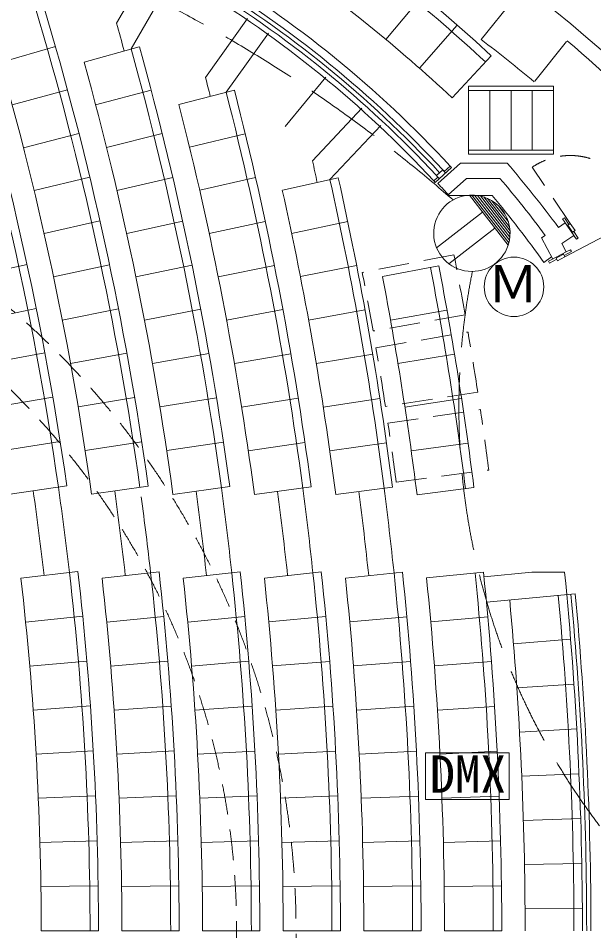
# Model space of a CAD drawing. Units: millimetres, scale not verified. Extents: x -50538 to 33462, y -30616 to 28184.
# Drawn here: x -8941 to -2162, y -1873 to 8869 of the extents above; entities that cross this region are included whole.
import ezdxf
from ezdxf.enums import TextEntityAlignment as Align

# ---------------------------------------------------------------- set-up
doc = ezdxf.new("R2010")
doc.units = ezdxf.units.MM
doc.header["$LTSCALE"] = 300
doc.linetypes.add('DASHED1', pattern=[1.8, 1.2, -0.6])
doc.linetypes.add('DASHED3', pattern=[4, 3, -1])
for name, color, linetype, lineweight in [('1-0_130', 7, 'Continuous', 9), ('8-1', 7, 'Continuous', 9), ('8-2', 7, 'Continuous', 9), ('9-2_舞台照明', 3, 'Continuous', 9), ('9-3_舞台音響', 3, 'Continuous', 9)]:
    doc.layers.add(name, color=color, linetype=linetype, lineweight=lineweight)
doc.styles.add('ＭＳ ゴシック', font='')
doc.styles.get('ＭＳ ゴシック').set_extended_font_data('MS Gothic')

msp = doc.modelspace()

# ---------------------------------------------------------------- linework, layer by layer
at = {"layer": '1-0_130'}
for p, q in [((-7782.9, 8810.7), (-7359.7, 9548.2)), ((-7097.8, 9401.8), (-7611.3, 8507.1)), ((-4611.2, 8619.2), (-4178.7, 9138.5)), ((-3488.9, 8616.9), (-3109.1, 9094.5)), ((-6239.6, 8863.8), (-6735.8, 8171.7)), ((-3769.9, 8788.6), (-4216.2, 8281.1)), ((-6492, 7996.9), (-5993.7, 8691.8)), ((-2856.5, 8126.8), (-2482.9, 8596.7)), ((-8502, 8534.2), (-9151.1, 8349.2)), ((-7515, 8533.8), (-8165.4, 8353.3)), ((-3830.3, 7932.5), (-3370.6, 8427.8)), ((-5795.6, 7594.7), (-5319.7, 8174.4)), ((-8360.4, 8024.1), (-9012, 7848.1)), ((-7376.9, 8023), (-8029.7, 7851.3)), ((-6395.1, 8021.7), (-7049, 7854.2)), ((-3636.6, 8017.6), (-2636.6, 8017.6)), ((-3386.6, 8017.6), (-3386.6, 7317.6)), ((-3136.6, 7317.6), (-3136.6, 8017.6)), ((-2886.6, 8017.6), (-2886.6, 7317.6)), ((-4893.3, 7808.6), (-5475.1, 7188.6)), ((-5269.3, 6969.5), (-4672.2, 7605.8)), ((-8879.9, 7345.1), (-8225.9, 7512)), ((-7900.9, 7347.5), (-7245.8, 7510.3)), ((-6923.2, 7349.6), (-6267.2, 7508.5)), ((-3636.6, 7317.6), (-2636.6, 7317.6)), ((-3836.3, 7110.7), (-4029.1, 6936.2)), ((-3732.6, 7164), (-3997.6, 6924.2)), ((-3923.7, 7065.3), (-3853.3, 7129)), ((-3183.9, 7164), (-3732.6, 7164)), ((-8754.9, 6840.4), (-8098.6, 6998.2)), ((-7778.9, 6842), (-7121.7, 6995.9)), ((-6804.2, 6843.4), (-6146.1, 6993.6)), ((-5830.6, 6844.6), (-5171.7, 6991.2)), ((-4014.9, 7016.5), (-3940.7, 7083.6)), ((-3360, 6784), (-3870.7, 6784)), ((-7978.4, 6482.6), (-8636.9, 6334)), ((-7004.5, 6479.9), (-7663.8, 6334.9)), ((-6031.8, 6477.1), (-6691.9, 6335.7)), ((-5060.2, 6474.4), (-5720.9, 6336.3)), ((-2578.3, 6406), (-2498.2, 6460.5)), ((-2505.3, 6470.9), (-2392.7, 6305.6)), ((-2478, 6122.8), (-2438.2, 6143.8)), ((-2659.2, 6059.2), (-2748.7, 5995)), ((-2478, 6122.8), (-2655, 6029.7)), ((-8837.7, 5968.5), (-9497.3, 5825.4)), ((-7865.5, 5965.4), (-8525.9, 5825.9)), ((-6894.4, 5962.3), (-7555.6, 5826.3)), ((-5924.4, 5959.2), (-6586.3, 5826.5)), ((-4955.4, 5956.1), (-5617.8, 5826.6)), ((-4650.3, 5826.6), (-3987.2, 5953.1)), ((-9390.8, 5316.5), (-8729.1, 5450.1)), ((-8422.1, 5316.4), (-7759.7, 5446.6)), ((-7454.3, 5316.3), (-6791.4, 5443.2)), ((-6487.4, 5316), (-5823.9, 5439.9)), ((-5521.3, 5315.6), (-4857.3, 5436.6)), ((-4556, 5315.2), (-3891.4, 5433.4)), ((-9291.5, 4806), (-8628, 4930.2)), ((-8325.3, 4805.5), (-7661.2, 4926.5)), ((-7360, 4804.9), (-6695.3, 4922.9)), ((-6395.4, 4804.2), (-5730.2, 4919.3)), ((-5431.5, 4803.5), (-4765.9, 4915.8)), ((-3802.2, 4912.4), (-4468.2, 4802.7)), ((-8534.3, 4408.9), (-9199.5, 4294.2)), ((-7570, 4405), (-8235.7, 4293.3)), ((-6606.4, 4401.2), (-7272.6, 4292.3)), ((-5643.5, 4397.5), (-6310.1, 4291.2)), ((-4681.2, 4393.9), (-5348.2, 4290.2)), ((-4386.9, 4289), (-3719.5, 4390.4)), ((-9114.8, 3781.2), (-8448, 3886.3)), ((-8153.2, 3779.9), (-7486, 3882.3)), ((-7192.1, 3778.5), (-6524.6, 3878.4)), ((-6231.6, 3777.2), (-5563.7, 3874.6)), ((-5271.6, 3775.8), (-4603.3, 3870.9)), ((-3643.5, 3867.3), (-4312.1, 3774.5)), ((-8369.3, 3362.6), (-9037.5, 3267)), ((-7409.3, 3358.5), (-8077.8, 3265.4)), ((-6449.8, 3354.6), (-7118.7, 3263.8)), ((-5490.8, 3350.7), (-6160, 3262.2)), ((-4532.2, 3347), (-5201.7, 3260.6)), ((-3574.1, 3343.4), (-4243.8, 3259)), ((-8239.2, 2354.9), (-8909.8, 2277.6)), ((-7282.9, 2353.4), (-7953.7, 2278.1)), ((-6326.9, 2351.9), (-6997.9, 2278.5)), ((-5371.2, 2350.5), (-6042.4, 2278.9)), ((-4415.8, 2349.2), (-5087.2, 2279.2)), ((-3460.7, 2348), (-4132.2, 2279.6)), ((-3426.3, 1995.6), (-2380.8, 2093.1)), ((-8853.9, 1760.6), (-8182.3, 1828.3)), ((-7899.3, 1760.9), (-7227.5, 1826.9)), ((-6944.9, 1761.2), (-6272.9, 1825.5)), ((-5990.7, 1761.5), (-5318.6, 1824.2)), ((-5036.6, 1761.7), (-4364.4, 1823)), ((-4082.8, 1761.9), (-3410.5, 1821.8)), ((-2434.6, 1557.4), (-3107.4, 1503.1)), ((-8133, 1300.9), (-8805.5, 1242.9)), ((-7179.5, 1299.6), (-7852.1, 1243.1)), ((-6226.1, 1298.4), (-6898.8, 1243.2)), ((-5272.9, 1297.3), (-5945.7, 1243.4)), ((-4319.8, 1296.1), (-4992.8, 1243.6)), ((-3366.9, 1295.1), (-4040, 1243.7)), ((-3068.7, 984.5), (-2395.3, 1030.5)), ((-8764.5, 724.5), (-8091.2, 772.9)), ((-7812.1, 724.6), (-7138.8, 771.8)), ((-6859.8, 724.7), (-6186.4, 770.7)), ((-5907.7, 724.8), (-5234.2, 769.7)), ((-4955.6, 724.9), (-4282.1, 768.8)), ((-4003.7, 725), (-3330, 767.8)), ((-2362.5, 503.2), (-3036.5, 465.5)), ((-8057, 244.4), (-8730.9, 205.6)), ((-7105.4, 243.5), (-7779.4, 205.6)), ((-6153.9, 242.6), (-6827.9, 205.7)), ((-5202.5, 241.7), (-5876.5, 205.7)), ((-4251.1, 240.9), (-4925.2, 205.8)), ((-3299.8, 240.2), (-3973.9, 205.8)), ((-3010.6, -53.9), (-2336.3, -24.5)), ((-8704.7, -313.8), (-8030.3, -284.6)), ((-7753.8, -313.7), (-7079.4, -285.3)), ((-6803, -313.7), (-6128.6, -286)), ((-5852.2, -313.7), (-5177.8, -286.6)), ((-4901.5, -313.7), (-4227, -287.3)), ((-3950.8, -313.7), (-3276.3, -287.8)), ((-2991.2, -573.5), (-2316.5, -552.4)), ((-8685.9, -833.4), (-8011.2, -813.9)), ((-7735.5, -833.4), (-7060.8, -814.4)), ((-6785.2, -833.4), (-6110.4, -814.8)), ((-5834.8, -833.4), (-5160.1, -815.3)), ((-4884.5, -833.4), (-4209.7, -815.7)), ((-3934.2, -833.4), (-3259.4, -816.1)), ((-2303.3, -1080.6), (-2978.2, -1093.3)), ((-7999.7, -1343.4), (-8674.6, -1353.3)), ((-7049.6, -1343.7), (-7724.5, -1353.3)), ((-6099.5, -1343.9), (-6774.4, -1353.3)), ((-5149.4, -1344.1), (-5824.3, -1353.3)), ((-4199.3, -1344.3), (-4874.2, -1353.3)), ((-3249.2, -1344.5), (-3924.1, -1353.3)), ((-2971.6, -1613.3), (-2296.6, -1608.9)), ((-8670.7, -1873.3), (-7995.7, -1873.3)), ((-7720.7, -1873.3), (-7045.7, -1873.3)), ((-6770.7, -1873.3), (-6095.7, -1873.3)), ((-5820.7, -1873.3), (-5145.7, -1873.3)), ((-4870.7, -1873.3), (-4195.7, -1873.3)), ((-3920.7, -1873.3), (-3245.7, -1873.3))]:
    msp.add_line(p, q, dxfattribs=at)
at = {"layer": '1-0_130', "linetype": 'DASHED1'}
for p, q in [((-2438.5, 6452.8), (-2888.6, 7114.1)), ((-3808.8, 6084.4), (-4888.8, 5875.7)), ((-3678.4, 5377.5), (-4761.9, 5187.3)), ((-4727.8, 4990.2), (-3643.4, 5175.1)), ((-3528.7, 4465.5), (-4616, 4299.2)), ((-4586.3, 4101.4), (-3498.1, 4262.4)), ((-4489.7, 3408.1), (-3399, 3550.5))]:
    msp.add_line(p, q, dxfattribs=at)
at = {"layer": '1-0_130'}
for points in [[(-3636.6, 8067.6), (-3636.6, 7267.7), (-2636.6, 7267.7), (-2636.6, 8067.6)], [(-2438.5, 6452.8), (-2467.4, 6433.1), (-2411.1, 6350.4), (-2382.2, 6370.1)], [(-2606.1, 6044.2), (-2517.6, 6090.7), (-2501.3, 6059.7), (-2589.8, 6013.2)]]:
    msp.add_lwpolyline(points, close=True, dxfattribs=at)
for points in [[(-4029.1, 6936.2), (-4046.1, 6954.6), (-3997.9, 6998.2)], [(-3876.8, 6790.8), (-3663.3, 6984), (-3267, 6984)], [(-2455, 6441.5), (-2508.5, 6520), (-2529.1, 6506), (-2503.8, 6468.8)], [(-2501.3, 6059.7), (-1793.3, 6432.1), (-1779.3, 6405.5)], [(-2391.3, 6303.4), (-2366, 6266.2), (-2345.3, 6280.3), (-2398.7, 6358.8)], [(-2646.2, 6034.4), (-2776.9, 6282.9), (-2733.2, 6312.7)], [(-2396.9, 6311.7), (-2538.1, 6215.6), (-2486.9, 6118.2), (-2655, 6029.7), (-2694.8, 6008.8), (-2683.2, 5986.7), (-2599.1, 6030.9)], [(-2438.2, 6143.8), (-2426.5, 6121.6), (-2510.6, 6077.4)], [(-2505.7, 2346.1), (-2891.9, 2346.7), (-3454.2, 2294.3)]]:
    msp.add_lwpolyline(points, dxfattribs=at)
for centre, radius, start, end in [((-11318.6, -1873.3), 13890, 41.46321, 72.58356), ((-17025.9, -6285.8), 20073.9, 47.13643, 54.76453), ((-17025.9, -6285.8), 19973.8, 47.13643, 54.77196), ((-17025.9, -6285.8), 19398.1, 47.13643, 54.81624), ((-45058.8, -1886.6), 36963.1, 8.14203, 17.96747), ((-45058.8, -1886.6), 37063.1, 8.14203, 17.96747), ((-13568.6, -1873.3), 13245, 42.81836, 59.00447), ((-13568.6, -1873.3), 13150, 42.93216, 58.89476), ((-13568.6, -1873.3), 12985, 42.83185, 59.0023), ((-13568.6, -1873.3), 13050, 42.93819, 58.8931), ((-13568.6, -1873.3), 13100, 42.93517, 58.89394), ((-45058.8, -1886.6), 38013.1, 7.93103, 16.70853), ((-45058.8, -1886.6), 37913.1, 7.93103, 16.70853), ((-45058.8, -1886.6), 37338.1, 7.93103, 16.70853), ((-45230.4, -1582.9), 38863.1, 15.01309, 15.51216), ((-11318.6, -1873.3), 13090, 49.76051, 53.26271), ((-11318.6, -1873.3), 13710, 42.31769, 49.83852), ((-45058.8, -1886.6), 38863.1, 7.73062, 15.51216), ((-45058.8, -1886.6), 38963.1, 7.73062, 15.51216), ((-45058.8, -1886.6), 38288.1, 7.73062, 15.51216), ((-45302.6, -1711.8), 39813.1, 14.04303, 14.37383), ((-45058.8, -1886.6), 39813.1, 7.53999, 14.37383), ((-45058.8, -1886.6), 39913.1, 7.53999, 14.37383), ((-45058.8, -1886.6), 39238.1, 7.53999, 14.37383), ((-45264.6, -1667.5), 40763.1, 12.18454, 12.548), ((-13568.6, -1873.3), 13245, 42.71021, 42.81836), ((-13718.6, -1873.3), 13880, 36.61894, 40.62489), ((-45058.8, -1886.6), 40863.1, 7.35846, 12.548), ((-13568.6, -1873.3), 13050, 42.71866, 42.93819), ((-13568.6, -1873.3), 13150, 42.71429, 42.93216), ((-13718.6, -1873.3), 13700, 36.69211, 40.27974), ((-45058.8, -1886.6), 40763.1, 7.35846, 12.548), ((-13568.6, -1873.3), 13000, 41.7551, 42.58864), ((-45058.8, -1886.6), 40188.1, 7.35846, 12.548), ((-13718.6, -1873.3), 13500, 35.65016, 39.88757), ((-45058.8, -1886.6), 41713.1, 7.18538, 10.80659), ((-45058.8, -1886.6), 41813.1, 7.18538, 10.80659), ((-45058.8, -1886.6), 41138.1, 7.18538, 10.80659), ((-45058.8, -1886.6), 36963.1, 6.57124, 8.14203), ((-45058.8, -1886.6), 38863.1, 6.24515, 7.73062), ((-45058.8, -1886.6), 39813.1, 6.09393, 7.53999), ((-45058.8, -1886.6), 40763.1, 5.94987, 7.35846), ((-45058.8, -1886.6), 36663.1, 6.57124, 8.14203), ((-45058.8, -1886.6), 37613.1, 6.40404, 7.93103), ((-45058.8, -1886.6), 37913.1, 6.40404, 7.76274), ((-45058.8, -1886.6), 38563.1, 6.24515, 7.73062), ((-45058.8, -1886.6), 39513.1, 6.09393, 7.53999), ((-45058.8, -1886.6), 40463.1, 5.94987, 7.35846), ((-45058.8, -1886.6), 36388.1, 0.02095, 6.57124), ((-45058.8, -1886.6), 36963.1, 0.02061, 6.57124), ((-45058.8, -1886.6), 37063.1, 0.02057, 6.57124), ((-45058.8, -1886.6), 37338.1, 0.02042, 6.40404), ((-45058.8, -1886.6), 37913.1, 0.0201, 6.40404), ((-45058.8, -1886.6), 38013.1, 0.02005, 6.40404), ((-45058.8, -1886.6), 38288.1, 0.0199, 6.24515), ((-45058.8, -1886.6), 38863.1, 0.01961, 6.24515), ((-45058.8, -1886.6), 38963.1, 0.01956, 6.24515), ((-45058.8, -1886.6), 39238.1, 0.01942, 6.09393), ((-45058.8, -1886.6), 39813.1, 0.01913, 6.09393), ((-45058.8, -1886.6), 39913.1, 0.01909, 6.09393), ((-45058.8, -1886.6), 40188.1, 0.01897, 5.94987), ((-45058.8, -1886.6), 40763.1, 0.01869, 5.94987), ((-45058.8, -1886.6), 40863.1, 0.01865, 5.94987), ((-45058.8, -1886.6), 41138.1, 0.01852, 5.81248), ((-45058.8, -1886.6), 41713.1, 3.17542, 5.81248), ((-45058.8, -1886.6), 41813.1, 0.01822, 5.81248), ((-45058.8, -1886.6), 42763.1, 0.01782, 5.68037), ((-45058.8, -1886.6), 42663.1, 0.01787, 5.32733), ((-45058.8, -1886.6), 42813.1, 0.01779, 5.32733), ((-45058.8, -1886.6), 42863.1, 0.01778, 5.32733), ((-45058.8, -1886.6), 42088.1, 0.01811, 5.32733), ((-45058.8, -1886.6), 41713.1, 0.01826, 3.17542)]:
    msp.add_arc(centre, radius, start, end, dxfattribs=at)
at = {"layer": '1-0_130', "linetype": 'DASHED1'}
for centre, radius, start, end in [((-2438.5, 6452.8), 800, 34.23813, 124.23813), ((-45058.8, -1886.6), 42013.1, 9.95651, 10.93684), ((-45058.8, -1886.6), 40913.1, 9.95651, 10.93684), ((-15318.6, -1873.3), 9650, 309.55034, 50.44965), ((-15318.6, -1873.3), 8950, 306.57077, 53.42921), ((-45058.8, -1886.6), 42013.1, 8.69611, 9.67644), ((-45058.8, -1886.6), 40913.1, 8.69611, 9.67644), ((-45058.8, -1886.6), 42013.1, 7.4357, 8.41602), ((-45058.8, -1886.6), 40913.1, 7.4357, 8.41602)]:
    msp.add_arc(centre, radius, start, end, dxfattribs=at)
at = {"layer": '8-1'}
for p, q in [((-3627.9, 6786.9), (-3170.6, 6196.8)), ((-3597.9, 6787.9), (-3162.2, 6225.6)), ((-3566.3, 6786.8), (-3155.4, 6256.5)), ((-3532.7, 6783.1), (-3150.5, 6289.9)), ((-3496.7, 6776.4), (-3148.1, 6326.4)), ((-3457.4, 6765.4), (-3148.9, 6367.2)), ((-3413.5, 6748.4), (-3154.4, 6414)), ((-3361.2, 6720.6), (-3168.2, 6471.5)), ((-3471, 6584.5), (-4013.1, 6164.4)), ((-3282.9, 6659.3), (-3208.1, 6562.7)), ((-3327.5, 6399.2), (-3869.6, 5979.2))]:
    msp.add_line(p, q, dxfattribs=at)
for start, end in [(93.81438, 341.72336), (341.72336, 93.81438), (341.72336, 93.81438)]:
    msp.add_arc((-3597.9, 6337.9), 450, start, end, dxfattribs=at)
at = {"layer": '8-2', "linetype": 'DASHED3'}
for centre, radius, start, end in [((-15121.8, -6208.6), 17179.5, 48.86102, 80.21337), ((4392.7, 4285), 8143.6, 168.64802, 220.55187)]:
    msp.add_arc(centre, radius, start, end, dxfattribs=at)
at = {"layer": '9-2_舞台照明'}
for p, q in [((-4143, 220.5), (-4143, -329.5)), ((-3157.8, 220.5), (-4143, 220.5)), ((-3157.8, 220.5), (-3157.8, -329.5)), ((-4143, -329.5), (-3157.8, -329.5))]:
    msp.add_line(p, q, dxfattribs=at)
at = {"layer": '9-3_舞台音響'}
msp.add_circle((-3102.2, 5706.9), 350, dxfattribs=at)

# ---------------------------------------------------------------- texts
at = {"layer": '9-2_舞台照明', "style": 'ＭＳ ゴシック'}
msp.add_text('DMX', height=439.9, dxfattribs=at).set_placement((-4095.3, -381.6), align=Align.BOTTOM_LEFT)
at = {"layer": '9-3_舞台音響', "style": 'ＭＳ ゴシック'}
msp.add_text('Ｍ', height=439.9, dxfattribs=at).set_placement((-3412.9, 5392.1), align=Align.BOTTOM_LEFT)

doc.saveas('drawing.dxf')
